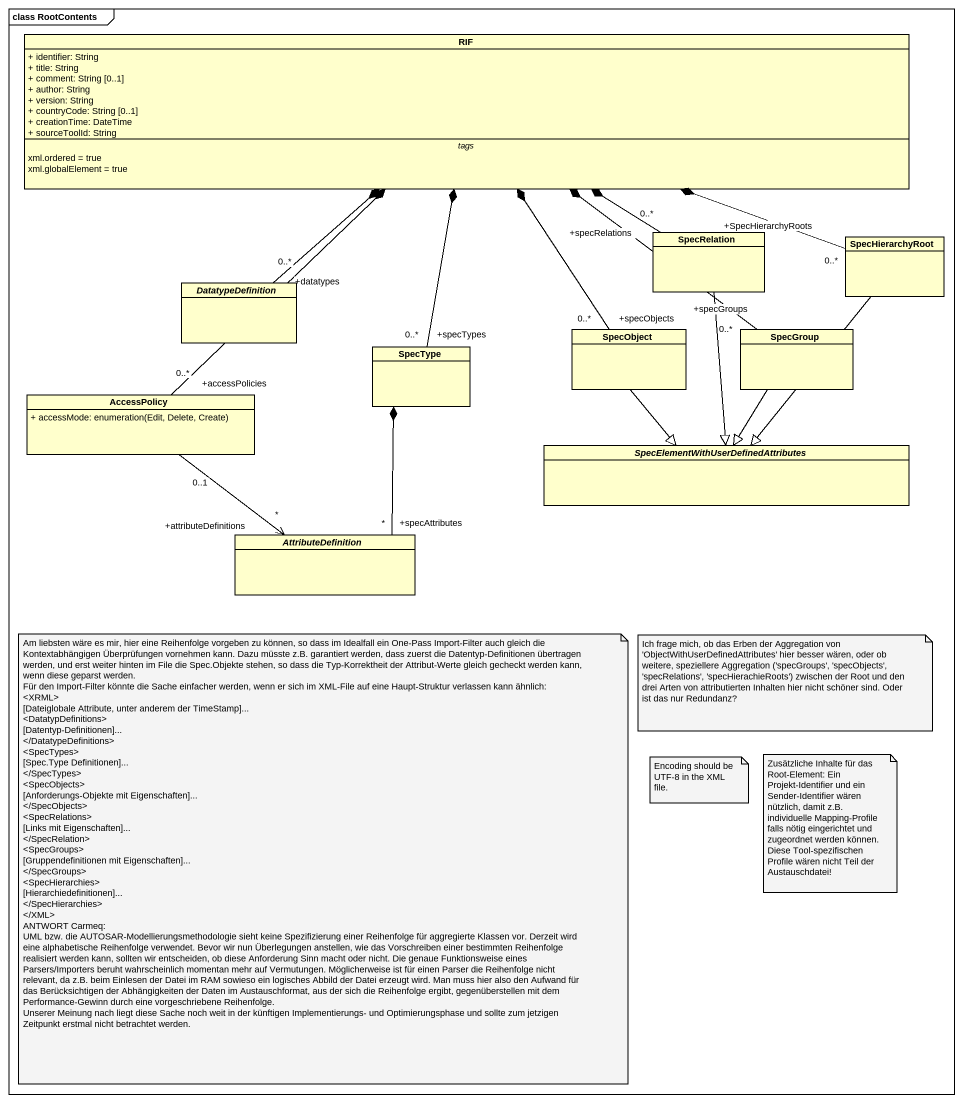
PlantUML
@startuml
mainframe class RootContents
hide circle
hide empty members
skinparam classAttributeIconSize 0
class RIF {
  + identifier: String
  + title: String
  + comment: String [0..1]
  + author: String
  + version: String
  + countryCode: String [0..1]
  + creationTime: DateTime
  + sourceToolId: String
  -- tags --
  xml.ordered = true
  xml.globalElement = true
}
class SpecRelation
class SpecHierarchyRoot
abstract class DatatypeDefinition
class SpecObject
class SpecGroup
class SpecType
class AccessPolicy {
  {field} + accessMode: enumeration(Edit, Delete, Create)
}
abstract class "SpecElementWithUserDefinedAttributes" as SpecElementWithUserDefinedAt
abstract class AttributeDefinition
SpecRelation "+specRelations\n0..*" -up-* RIF
SpecRelation --|> SpecElementWithUserDefinedAt
SpecHierarchyRoot "+SpecHierarchyRoots\n0..*" -left-* RIF
SpecHierarchyRoot --|> SpecElementWithUserDefinedAt
DatatypeDefinition "+datatypes\n0..*" -up-* RIF
SpecObject "+specObjects\n0..*" -up-* RIF
SpecObject --|> SpecElementWithUserDefinedAt
SpecGroup "+specGroups\n0..*" -up-* RIF
SpecGroup --|> SpecElementWithUserDefinedAt
SpecType "+specTypes\n0..*" -up-* RIF
AccessPolicy "+accessPolicies\n0..*" -up-* RIF
AccessPolicy "0..1" --> "+attributeDefinitions\n*" AttributeDefinition
AttributeDefinition "+specAttributes\n*" -up-* SpecType
note as N1
  Am liebsten wäre es mir, hier eine Reihenfolge vorgeben zu können, so dass im Idealfall ein One-Pass Import-Filter auch gleich die Kontextabhängigen Überprüfungen vornehmen kann. Dazu müsste z.B. garantiert werden, dass zuerst die Datentyp-Definitionen übertragen werden, und erst weiter hinten im File die Spec.Objekte stehen, so dass die Typ-Korrektheit der Attribut-Werte gleich gecheckt werden kann, wenn diese geparst werden.
  Für den Import-Filter könnte die Sache einfacher werden, wenn er sich im XML-File auf eine Haupt-Struktur verlassen kann ähnlich:
  <XRML>
  [Dateiglobale Attribute, unter anderem der TimeStamp]...
  <DatatypDefinitions>
  [Datentyp-Definitionen]...
  </DatatypeDefinitions>
  <SpecTypes>
  [Spec.Type Definitionen]...
  </SpecTypes>
  <SpecObjects>
  [Anforderungs-Objekte mit Eigenschaften]...
  </SpecObjects>
  <SpecRelations>
  [Links mit Eigenschaften]...
  </SpecRelation>
  <SpecGroups>
  [Gruppendefinitionen mit Eigenschaften]...
  </SpecGroups>
  <SpecHierarchies>
  [Hierarchiedefinitionen]...
  </SpecHierarchies>
  </XML>
  ANTWORT Carmeq:
  UML bzw. die AUTOSAR-Modellierungsmethodologie sieht keine Spezifizierung einer Reihenfolge für aggregierte Klassen vor. Derzeit wird eine alphabetische Reihenfolge verwendet. Bevor wir nun Überlegungen anstellen, wie das Vorschreiben einer bestimmten Reihenfolge realisiert werden kann, sollten wir entscheiden, ob diese Anforderung Sinn macht oder nicht. Die genaue Funktionsweise eines Parsers/Importers beruht wahrscheinlich momentan mehr auf Vermutungen. Möglicherweise ist für einen Parser die Reihenfolge nicht relevant, da z.B. beim Einlesen der Datei im RAM sowieso ein logisches Abbild der Datei erzeugt wird. Man muss hier also den Aufwand für das Berücksichtigen der Abhängigkeiten der Daten im Austauschformat, aus der sich die Reihenfolge ergibt, gegenüberstellen mit dem Performance-Gewinn durch eine vorgeschriebene Reihenfolge.
  Unserer Meinung nach liegt diese Sache noch weit in der künftigen Implementierungs- und Optimierungsphase und sollte zum jetzigen Zeitpunkt erstmal nicht betrachtet werden.
end note
note as N2
  Ich frage mich, ob das Erben der Aggregation von 'ObjectWithUserDefinedAttributes' hier besser wären, oder ob weitere, speziellere Aggregation ('specGroups', 'specObjects', 'specRelations', 'specHierachieRoots') zwischen der Root und den drei Arten von attributierten Inhalten hier nicht schöner sind. Oder ist das nur Redundanz?
end note
note as N3
  Encoding should be UTF-8 in the XML file.
end note
note as N4
  Zusätzliche Inhalte für das Root-Element: Ein Projekt-Identifier und ein Sender-Identifier wären nützlich, damit z.B. individuelle Mapping-Profile falls nötig eingerichtet und zugeordnet werden können. Diese Tool-spezifischen Profile wären nicht Teil der Austauschdatei!
end note
@enduml
